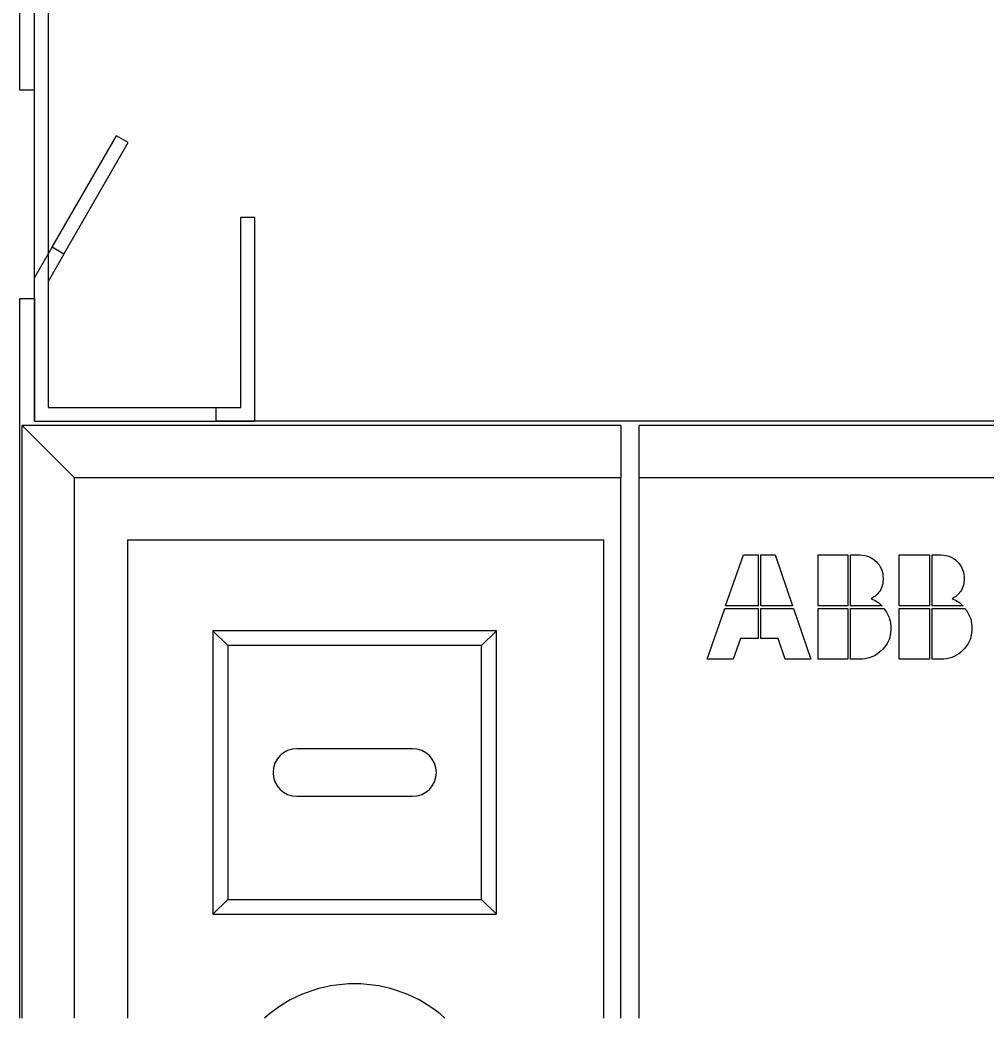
# Model space of a CAD drawing. Header units: millimetres. Extents: x -13464 to 9471, y -517 to 17126.
# Drawn here: x -10393.6 to -10180.4, y 3792.7 to 4012.8 of the extents above; entities that cross this region are included whole.
import ezdxf

# ---------------------------------------------------------------- set-up
doc = ezdxf.new("R2010")
doc.units = ezdxf.units.MM

msp = doc.modelspace()

# ---------------------------------------------------------------- linework, layer by layer
at = {"color": 7, "linetype": 'Continuous', "lineweight": 25}
for p, q in [((-10393.63, 3997.3), (-10393.63, 4851.3)), ((-10390.43, 3997.3), (-10390.43, 4021.3)), ((-10387.43, 4021.3), (-10387.43, 3927.3)), ((-10390.43, 3997.3), (-10393.63, 3997.3)), ((-10390.43, 3924.3), (-10390.43, 3997.3)), ((-10386.55, 3962.64), (-10372.36, 3987.21)), ((-10369.76, 3985.71), (-10372.36, 3987.21)), ((-10383.95, 3961.14), (-10369.76, 3985.71)), ((-10344.93, 3927.3), (-10344.93, 3969.3)), ((-10344.93, 3969.3), (-10341.93, 3969.3)), ((-10341.93, 3969.3), (-10341.93, 3924.3)), ((-10390.43, 3955.9), (-10386.55, 3962.64)), ((-10383.95, 3961.14), (-10386.55, 3962.64)), ((-10383.95, 3961.14), (-10387.43, 3955.1)), ((-10390.43, 3951.3), (-10390.43, 3955.9)), ((-10387.43, 3955.1), (-10387.43, 3927.3)), ((-10393.63, 3792.65), (-10393.63, 3951.3)), ((-10393.63, 3951.3), (-10390.43, 3951.3)), ((-10390.43, 3951.3), (-10390.43, 3924.3)), ((-10387.43, 3927.3), (-10350.43, 3927.3)), ((-10387.43, 3927.3), (-10344.93, 3927.3)), ((-10350.43, 3927.3), (-10350.43, 3924.3)), ((-10393.13, 3792.65), (-10393.13, 3923.3)), ((-10381.59, 3911.76), (-10393.13, 3923.3)), ((-10261.13, 3923.3), (-10393.13, 3923.3)), ((-10390.43, 3924.3), (-10350.43, 3924.3)), ((-10390.43, 3924.3), (-10341.93, 3924.3)), ((-10170.82, 3924.3), (-10350.43, 3924.3)), ((-10261.13, 3923.3), (-10261.13, 3911.76)), ((-10170.75, 3923.3), (-10257.13, 3923.3)), ((-10257.13, 3911.76), (-10257.13, 3923.3)), ((-10381.59, 3792.65), (-10381.59, 3911.76)), ((-10261.13, 3911.76), (-10381.59, 3911.76)), ((-10261.13, 3792.65), (-10261.13, 3911.76)), ((-10257.13, 3792.65), (-10257.13, 3911.76)), ((-10169.94, 3911.76), (-10257.13, 3911.76)), ((-10264.93, 3898.03), (-10369.93, 3898.03)), ((-10369.93, 3898.03), (-10369.93, 3792.65)), ((-10264.93, 3792.65), (-10264.93, 3898.03)), ((-10238.05, 3883.57), (-10234.13, 3894.79)), ((-10234.13, 3894.79), (-10230.91, 3894.79)), ((-10230.91, 3894.79), (-10230.91, 3883.57)), ((-10230.32, 3883.57), (-10230.32, 3894.79)), ((-10230.32, 3894.79), (-10227.16, 3894.79)), ((-10227.16, 3894.79), (-10223.31, 3883.57)), ((-10217.64, 3883.57), (-10217.64, 3894.79)), ((-10217.64, 3894.79), (-10211.12, 3894.79)), ((-10211.12, 3894.79), (-10211.12, 3883.57)), ((-10210.53, 3883.57), (-10210.53, 3894.79)), ((-10210.53, 3894.79), (-10208.49, 3894.79)), ((-10199.77, 3883.57), (-10199.77, 3894.79)), ((-10199.77, 3894.79), (-10193.11, 3894.79)), ((-10193.11, 3894.79), (-10193.11, 3883.57)), ((-10192.51, 3894.79), (-10190.51, 3894.79)), ((-10192.51, 3883.57), (-10192.51, 3894.79)), ((-10242.13, 3871.76), (-10238.21, 3882.98)), ((-10238.21, 3882.98), (-10230.91, 3882.98)), ((-10230.91, 3883.57), (-10238.05, 3883.57)), ((-10230.91, 3882.98), (-10230.91, 3876.35)), ((-10223.31, 3883.57), (-10230.32, 3883.57)), ((-10230.32, 3876.35), (-10230.32, 3882.98)), ((-10230.32, 3882.98), (-10223.11, 3882.98)), ((-10223.11, 3882.98), (-10219.23, 3871.76)), ((-10211.12, 3883.57), (-10217.64, 3883.57)), ((-10217.64, 3871.76), (-10217.64, 3882.98)), ((-10217.64, 3882.98), (-10211.12, 3882.98)), ((-10211.12, 3882.98), (-10211.12, 3871.76)), ((-10203.57, 3883.57), (-10210.53, 3883.57)), ((-10210.53, 3871.76), (-10210.53, 3882.98)), ((-10210.53, 3882.98), (-10203.16, 3882.98)), ((-10193.11, 3883.57), (-10199.77, 3883.57)), ((-10199.77, 3871.76), (-10199.77, 3882.98)), ((-10199.77, 3882.98), (-10193.11, 3882.98)), ((-10193.11, 3882.98), (-10193.11, 3871.76)), ((-10185.71, 3883.57), (-10192.51, 3883.57)), ((-10192.51, 3871.76), (-10192.51, 3882.98)), ((-10192.51, 3882.98), (-10185.26, 3882.98)), ((-10347.82, 3874.79), (-10351.08, 3878.05)), ((-10351.08, 3878.05), (-10351.08, 3815.55)), ((-10288.58, 3878.05), (-10351.08, 3878.05)), ((-10291.85, 3874.79), (-10288.58, 3878.05)), ((-10288.58, 3815.55), (-10288.58, 3878.05)), ((-10234.8, 3876.35), (-10236.42, 3871.76)), ((-10230.91, 3876.35), (-10234.8, 3876.35)), ((-10226.47, 3876.35), (-10230.32, 3876.35)), ((-10224.9, 3871.76), (-10226.47, 3876.35)), ((-10347.82, 3874.79), (-10347.82, 3818.82)), ((-10291.85, 3874.79), (-10347.82, 3874.79)), ((-10291.85, 3818.82), (-10291.85, 3874.79)), ((-10236.42, 3871.76), (-10242.13, 3871.76)), ((-10219.23, 3871.76), (-10224.9, 3871.76)), ((-10211.12, 3871.76), (-10217.64, 3871.76)), ((-10208.49, 3871.76), (-10210.53, 3871.76)), ((-10193.11, 3871.76), (-10199.77, 3871.76)), ((-10190.51, 3871.76), (-10192.51, 3871.76)), ((-10307.08, 3852.05), (-10332.58, 3852.05)), ((-10332.58, 3841.55), (-10307.08, 3841.55)), ((-10347.82, 3818.82), (-10351.08, 3815.55)), ((-10347.82, 3818.82), (-10291.85, 3818.82)), ((-10291.85, 3818.82), (-10288.58, 3815.55)), ((-10351.08, 3815.55), (-10288.58, 3815.55))]:
    msp.add_line(p, q, dxfattribs=at)
for centre, radius, start, end in [((-10332.58, 3846.8), 5.25, 90, 270), ((-10307.08, 3846.8), 5.25, 270, 90), ((-10319.83, 3770.2), 30, 48.4462, 131.5538)]:
    msp.add_arc(centre, radius, start, end, dxfattribs=at)
for points, knots in [([(-10208.49, 3894.79), (-10207.72, 3894.7), (-10206.2, 3894.52), (-10204.52, 3893.11), (-10203.47, 3891.43), (-10203.37, 3890.23), (-10203.31, 3889.63)], [0, 0, 0, 0, 0.279503, 0.559249, 0.779572, 1, 1, 1, 1]), ([(-10190.51, 3894.79), (-10189.76, 3894.7), (-10188.25, 3894.51), (-10186.61, 3893.09), (-10185.6, 3891.41), (-10185.5, 3890.22), (-10185.45, 3889.63)], [0, 0, 0, 0, 0.279401, 0.559167, 0.779499, 1, 1, 1, 1]), ([(-10203.31, 3889.63), (-10203.34, 3889.12), (-10203.41, 3888.09), (-10204.02, 3886.77), (-10204.91, 3885.78), (-10205.59, 3885.35), (-10205.93, 3885.13)], [0, 0, 0, 0, 0.280028, 0.559661, 0.779752, 1, 1, 1, 1]), ([(-10185.45, 3889.63), (-10185.48, 3889.12), (-10185.54, 3888.09), (-10186.16, 3886.77), (-10187.04, 3885.78), (-10187.72, 3885.35), (-10188.07, 3885.13)], [0, 0, 0, 0, 0.280028, 0.559661, 0.779752, 1, 1, 1, 1]), ([(-10205.93, 3885.13), (-10205.45, 3884.91), (-10204.58, 3884.5), (-10203.88, 3883.85), (-10203.57, 3883.57)], [0, 0, 0, 0, 0.55981, 1, 1, 1, 1]), ([(-10188.07, 3885.13), (-10187.58, 3884.91), (-10186.72, 3884.5), (-10186.02, 3883.85), (-10185.71, 3883.57)], [0, 0, 0, 0, 0.559798, 1, 1, 1, 1]), ([(-10203.16, 3882.98), (-10202.65, 3882.24), (-10201.75, 3880.91), (-10201.64, 3879.31), (-10201.59, 3878.61)], [0, 0, 0, 0, 0.559319, 1, 1, 1, 1]), ([(-10185.26, 3882.98), (-10184.77, 3882.23), (-10183.88, 3880.9), (-10183.77, 3879.31), (-10183.73, 3878.61)], [0, 0, 0, 0, 0.5592567, 1, 1, 1, 1]), ([(-10201.59, 3878.61), (-10201.64, 3877.94), (-10201.74, 3876.59), (-10202.67, 3874.75), (-10204.12, 3873.18), (-10206.1, 3871.96), (-10207.69, 3871.83), (-10208.49, 3871.76)], [0, 0, 0, 0, 0.18676, 0.373462, 0.560394, 0.780175, 1, 1, 1, 1]), ([(-10183.73, 3878.61), (-10183.78, 3877.94), (-10183.88, 3876.61), (-10184.77, 3874.77), (-10186.19, 3873.2), (-10188.14, 3871.97), (-10189.72, 3871.83), (-10190.51, 3871.76)], [0, 0, 0, 0, 0.186827, 0.373548, 0.560457, 0.780206, 1, 1, 1, 1])]:
    msp.add_open_spline(points, degree=3, knots=knots, dxfattribs=at)

doc.saveas('drawing.dxf')
